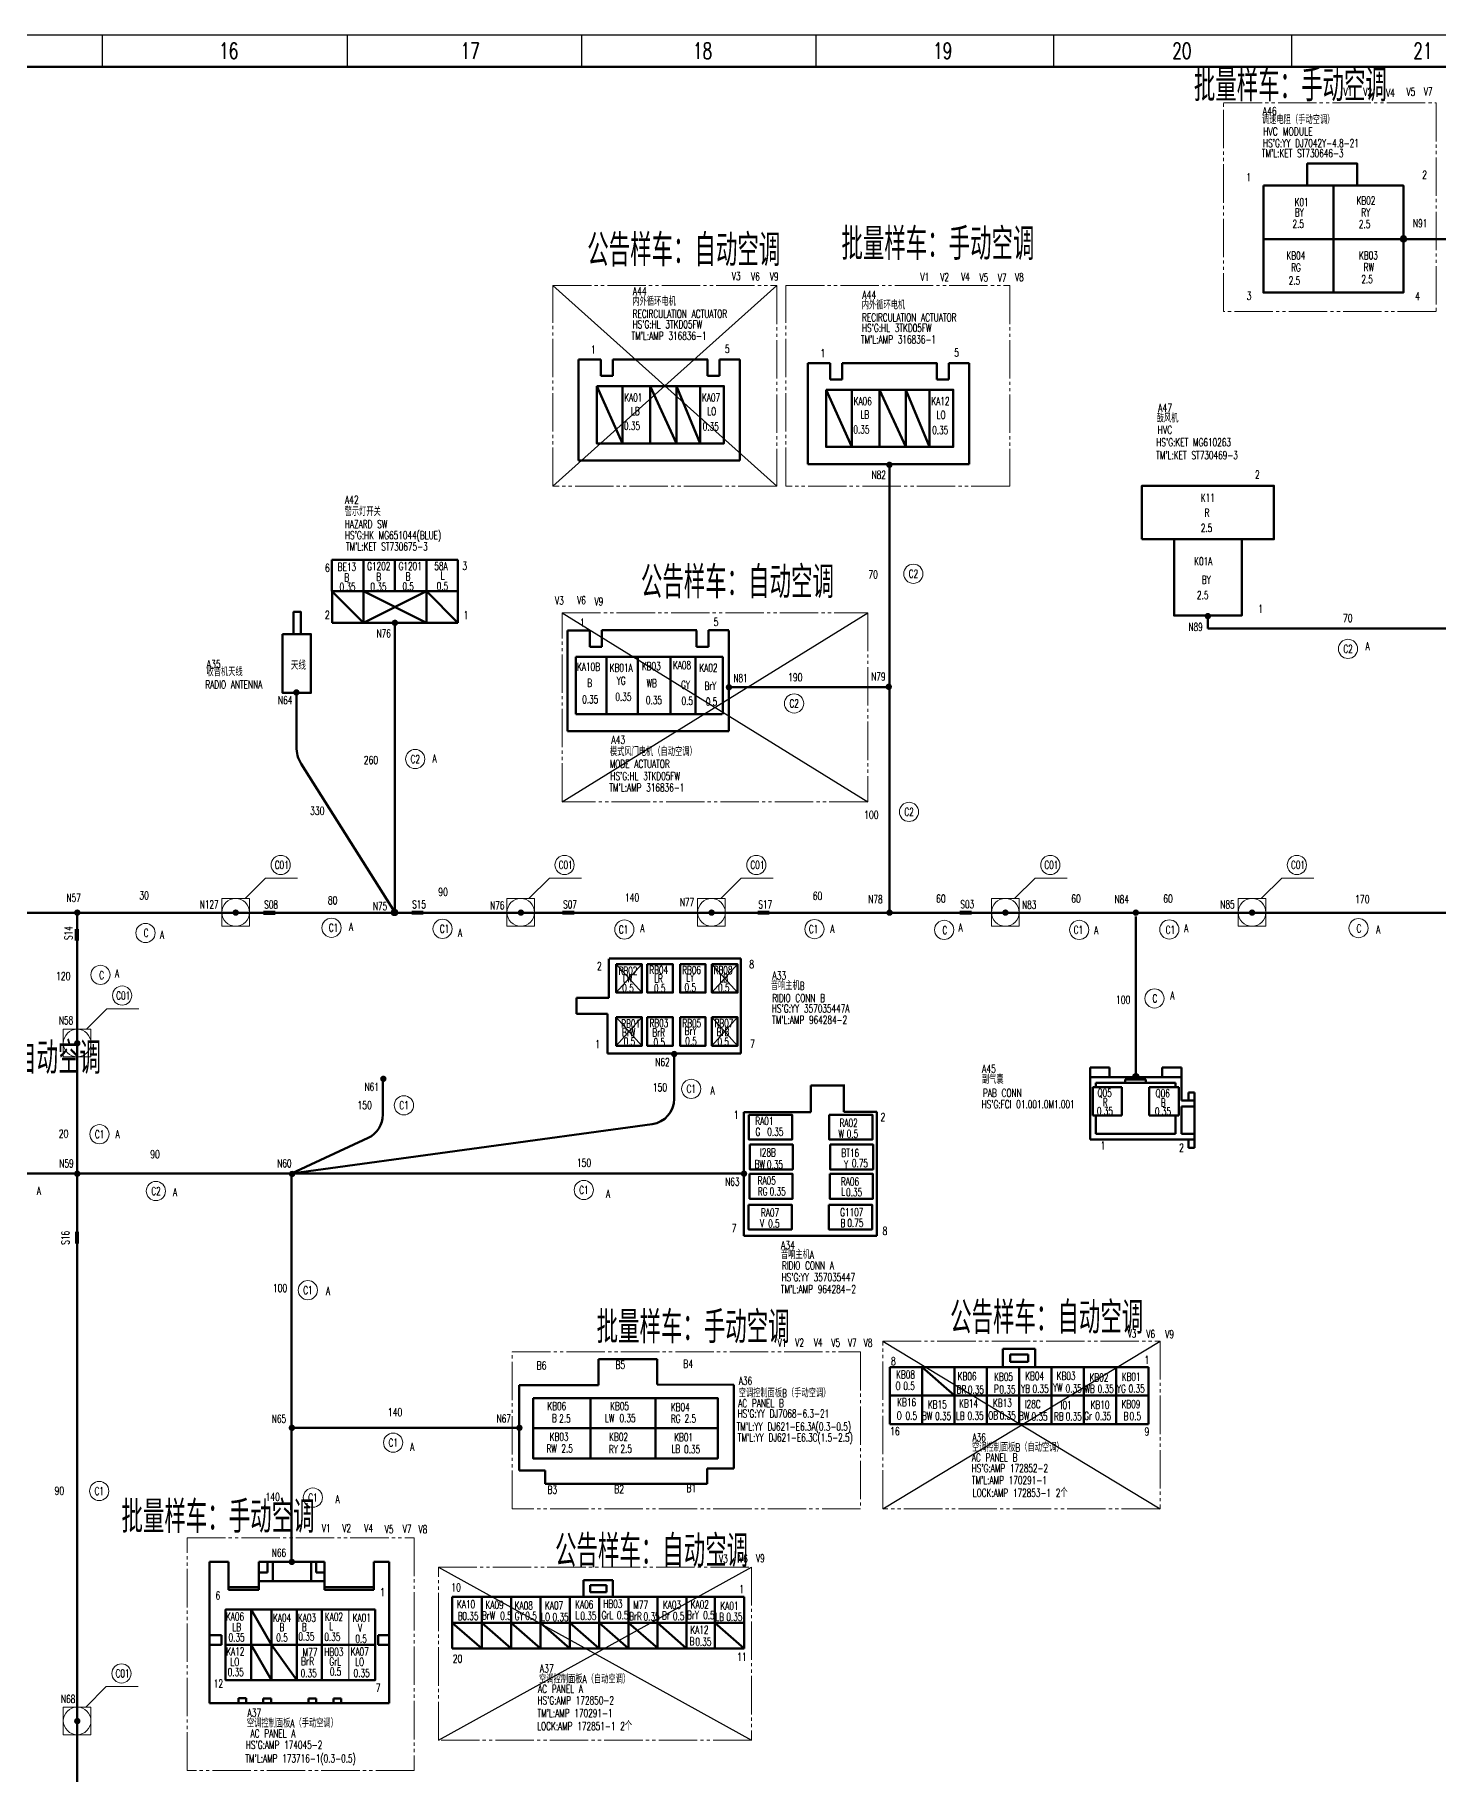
# Model space of a CAD drawing. Header units: millimetres. Extents: x 2201 to 4580, y 154 to 995.
# Drawn here: x 3295 to 3733, y 452 to 995 of the extents above; entities that cross this region are included whole.
import ezdxf
from ezdxf.enums import TextEntityAlignment as Align

# ---------------------------------------------------------------- set-up
doc = ezdxf.new("R2010")
doc.units = ezdxf.units.MM
doc.linetypes.add('PHANTOM', pattern=[17, 12, -1, 1, -1, 1, -1])
for name, color, linetype, lineweight in [('0Filament', 7, 'Continuous', 20), ('2FRAME', 2, 'Continuous', 70), ('4CONTOUR', 4, 'Continuous', 50), ('5PHANTOM', 6, 'PHANTOM', 20)]:
    doc.layers.add(name, color=color, linetype=linetype, lineweight=lineweight)
doc.layers.add('2FRAM', color=2, linetype='Continuous')
doc.styles.add('HZ', font='TXT', dxfattribs={"width": 0.7, "height": 4, "bigfont": 'HZTXT'})

msp = doc.modelspace()

# ---------------------------------------------------------------- hatches: boundary and pattern name
at = {"layer": '0Filament'}
h = msp.add_hatch(color=256, dxfattribs=at)
edge = h.paths.add_edge_path()
edge.add_arc((3722.32, 931.11), 1, 0, 360)
h = msp.add_hatch(color=256, dxfattribs=at)
edge = h.paths.add_edge_path()
edge.add_arc((3561.75, 860.55), 1, 0, 360)
h = msp.add_hatch(color=256, dxfattribs=at)
edge = h.paths.add_edge_path()
edge.add_arc((3407.28, 811.2), 1, 0, 360)
h = msp.add_hatch(color=256, dxfattribs=at)
edge = h.paths.add_edge_path()
edge.add_arc((3661.23, 813.3), 1, 0, 360)
h = msp.add_hatch(color=256, dxfattribs=at)
edge = h.paths.add_edge_path()
edge.add_arc((3376.51, 789.45), 1, 0, 360)
h = msp.add_hatch(color=256, dxfattribs=at)
edge = h.paths.add_edge_path()
edge.add_arc((3511.62, 791.08), 1, 0, 360)
h = msp.add_hatch(color=256, dxfattribs=at)
edge = h.paths.add_edge_path()
edge.add_arc((3561.55, 791.22), 1, 0, 360)
h = msp.add_hatch(color=256, dxfattribs=at)
edge = h.paths.add_edge_path()
edge.add_arc((3308.06, 720.68), 1, 0, 360)
h = msp.add_hatch(color=256, dxfattribs=at)
edge = h.paths.add_edge_path()
edge.add_arc((3357.56, 720.68), 1, 0, 360)
for points in [[(3366.23, 721.25), (3369.92, 721.25), (3369.92, 719.94), (3366.23, 719.94)], [(3412.47, 721.3), (3416.16, 721.3), (3416.16, 720), (3412.47, 720)], [(3459.62, 721.3), (3463.31, 721.3), (3463.31, 720), (3459.62, 720)], [(3520.59, 721.3), (3524.28, 721.3), (3524.28, 720), (3520.59, 720)], [(3583.72, 721.33), (3587.41, 721.33), (3587.41, 720.02), (3583.72, 720.02)], [(3307.26, 711.92), (3307.26, 715.61), (3308.57, 715.61), (3308.57, 711.92)], [(3307.31, 617.33), (3307.31, 621.02), (3308.62, 621.02), (3308.62, 617.33)]]:
    msp.add_hatch(color=256, dxfattribs=at).paths.add_polyline_path(points)
h = msp.add_hatch(color=256, dxfattribs=at)
edge = h.paths.add_edge_path()
edge.add_arc((3407.17, 720.74), 1, 0, 360)
h = msp.add_hatch(color=256, dxfattribs=at)
edge = h.paths.add_edge_path()
edge.add_arc((3446.64, 720.68), 1, 0, 360)
h = msp.add_hatch(color=256, dxfattribs=at)
edge = h.paths.add_edge_path()
edge.add_arc((3506.21, 720.68), 1, 0, 360)
h = msp.add_hatch(color=256, dxfattribs=at)
edge = h.paths.add_edge_path()
edge.add_arc((3561.79, 720.68), 1, 0, 360)
h = msp.add_hatch(color=256, dxfattribs=at)
edge = h.paths.add_edge_path()
edge.add_arc((3598, 720.68), 1, 0, 360)
h = msp.add_hatch(color=256, dxfattribs=at)
edge = h.paths.add_edge_path()
edge.add_arc((3638.73, 720.68), 1, 0, 360)
h = msp.add_hatch(color=256, dxfattribs=at)
edge = h.paths.add_edge_path()
edge.add_arc((3675.04, 720.68), 1, 0, 360)
h = msp.add_hatch(color=256, dxfattribs=at)
edge = h.paths.add_edge_path()
edge.add_arc((3308.06, 679.87), 1, 0, 360)
h = msp.add_hatch(color=256, dxfattribs=at)
edge = h.paths.add_edge_path()
edge.add_arc((3494.52, 676.53), 1, 0, 360)
h = msp.add_hatch(color=256, dxfattribs=at)
edge = h.paths.add_edge_path()
edge.add_arc((3403.67, 668.77), 1, 0, 360)
h = msp.add_hatch(color=256, dxfattribs=at)
edge = h.paths.add_edge_path()
edge.add_arc((3638.75, 669.4), 1, 0, 360)
h = msp.add_hatch(color=256, dxfattribs=at)
edge = h.paths.add_edge_path()
edge.add_arc((3308.06, 639.14), 1, 0, 360)
h = msp.add_hatch(color=256, dxfattribs=at)
edge = h.paths.add_edge_path()
edge.add_arc((3375.17, 639.05), 1, 0, 360)
h = msp.add_hatch(color=256, dxfattribs=at)
edge = h.paths.add_edge_path()
edge.add_arc((3516.33, 639.15), 1, 0, 360)
h = msp.add_hatch(color=256, dxfattribs=at)
edge = h.paths.add_edge_path()
edge.add_arc((3375.09, 559.76), 1, 0, 360)
h = msp.add_hatch(color=256, dxfattribs=at)
edge = h.paths.add_edge_path()
edge.add_arc((3446.17, 559.76), 1, 0, 360)
h = msp.add_hatch(color=256, dxfattribs=at)
edge = h.paths.add_edge_path()
edge.add_arc((3375.09, 517.89), 1, 0, 360)
h = msp.add_hatch(color=256, dxfattribs=at)
edge = h.paths.add_edge_path()
edge.add_arc((3308.06, 468.16), 1, 0, 360)

# ---------------------------------------------------------------- linework, layer by layer
for p, q in [((2201.11, 994.87), (3390.11, 994.87)), ((3315.79, 994.87), (3315.79, 984.87)), ((3390.11, 994.87), (4579.11, 994.87)), ((3392.41, 994.87), (3392.41, 984.87)), ((3465.61, 994.87), (3465.61, 984.87)), ((3538.73, 994.87), (3538.73, 984.87)), ((3613.04, 994.87), (3613.04, 984.87)), ((3687.36, 994.87), (3687.36, 984.87))]:
    msp.add_line(p, q)
for p, q in [((3360.48, 725.07), (3366.86, 731.45)), ((3366.86, 731.45), (3376.86, 731.45)), ((3449.14, 725.07), (3455.53, 731.45)), ((3455.53, 731.45), (3465.53, 731.45)), ((3509.05, 725.07), (3515.44, 731.45)), ((3515.44, 731.45), (3525.44, 731.45)), ((3600.87, 725.07), (3607.25, 731.45)), ((3607.25, 731.45), (3617.25, 731.45)), ((3677.91, 725.07), (3684.3, 731.45)), ((3684.3, 731.45), (3694.3, 731.45)), ((3353.2, 716.43), (3353.2, 725.07)), ((3353.2, 725.07), (3361.84, 725.07)), ((3361.84, 725.07), (3361.84, 716.43)), ((3442.28, 716.43), (3442.28, 725.07)), ((3442.28, 725.07), (3450.92, 725.07)), ((3450.92, 725.07), (3450.92, 716.43)), ((3501.85, 716.43), (3501.85, 725.07)), ((3501.85, 725.07), (3510.49, 725.07)), ((3510.49, 725.07), (3510.49, 716.43)), ((3593.64, 716.43), (3593.64, 725.07)), ((3593.64, 725.07), (3602.28, 725.07)), ((3602.28, 725.07), (3602.28, 716.43)), ((3670.68, 716.43), (3670.68, 725.07)), ((3670.68, 725.07), (3679.32, 725.07)), ((3679.32, 725.07), (3679.32, 716.43)), ((3361.84, 716.43), (3353.2, 716.43)), ((3450.92, 716.43), (3442.28, 716.43)), ((3510.49, 716.43), (3501.85, 716.43)), ((3602.28, 716.43), (3593.64, 716.43)), ((3679.32, 716.43), (3670.68, 716.43)), ((3310.94, 684.26), (3317.33, 690.65)), ((3317.33, 690.65), (3327.33, 690.65)), ((3303.7, 675.62), (3303.7, 684.26)), ((3303.7, 684.26), (3312.34, 684.26)), ((3312.34, 684.26), (3312.34, 675.62)), ((3312.34, 675.62), (3303.7, 675.62)), ((3310.74, 472.55), (3317.12, 478.93)), ((3317.12, 478.93), (3327.12, 478.93)), ((3303.7, 463.91), (3303.7, 472.55)), ((3303.7, 472.55), (3312.34, 472.55)), ((3312.34, 472.55), (3312.34, 463.91)), ((3312.34, 463.91), (3303.7, 463.91))]:
    msp.add_line(p, q, dxfattribs=at)
at = {"layer": '0Filament', "color": 4}
msp.add_line((3392.89, 503), (3392.89, 480.89), dxfattribs=at)
at = {"layer": '0Filament'}
for centre, radius in [((3722.32, 931.11), 1), ((3722.32, 931.11), 1), ((3569.23, 826.53), 3), ((3704.99, 803.05), 3), ((3531.97, 786.02), 3), ((3413.62, 768.65), 3), ((3567.87, 752.14), 3), ((3371.61, 735.57), 3), ((3460.28, 735.57), 3), ((3520.18, 735.57), 3), ((3612, 735.57), 3), ((3689.04, 735.57), 3), ((3357.52, 720.75), 4.32), ((3446.6, 720.75), 4.32), ((3506.17, 720.75), 4.32), ((3597.96, 720.75), 4.32), ((3675, 720.75), 4.32), ((3329.37, 714.33), 3), ((3387.48, 715.96), 3), ((3407.17, 720.74), 1), ((3407.17, 720.74), 1), ((3422.16, 715.62), 3), ((3478.96, 715.4), 3), ((3538.33, 715.54), 3), ((3578.85, 715.29), 3), ((3621.04, 715.29), 3), ((3649.18, 715.44), 3), ((3708.29, 715.85), 3), ((3315.3, 701.24), 3), ((3322.07, 694.77), 3), ((3644.55, 693.88), 3), ((3308.02, 679.94), 4.32), ((3499.84, 665.63), 3), ((3638.75, 669.4), 1), ((3638.75, 669.4), 1), ((3410.1, 660.5), 3), ((3314.99, 651.46), 3), ((3332.63, 633.72), 3), ((3466.29, 634.05), 3), ((3380.08, 602.76), 3), ((3406.73, 555.13), 3), ((3314.92, 540.02), 3), ((3381.67, 537.97), 3), ((3321.87, 483.05), 3), ((3308.02, 468.23), 4.32)]:
    msp.add_circle(centre, radius, dxfattribs=at)
at = {"layer": '2FRAM', "linetype": 'ByBlock', "lineweight": 50}
msp.add_line((2211.11, 984.87), (4569.11, 984.87), dxfattribs=at)
at = {"layer": '2FRAME', "color": 1, "lineweight": -2}
for p, q in [((3456.65, 916.51), (3526.55, 853.92)), ((3456.65, 853.92), (3526.55, 916.51)), ((3459.54, 814.35), (3554.97, 755.33)), ((3459.54, 755.33), (3554.97, 814.35)), ((3476.44, 704.55), (3484.45, 695.69)), ((3484.45, 704.55), (3476.44, 695.69)), ((3506.33, 704.55), (3514.34, 695.69)), ((3514.34, 704.55), (3506.33, 695.69)), ((3476.44, 687.98), (3484.45, 679.12)), ((3484.45, 687.98), (3476.44, 679.12)), ((3506.33, 687.98), (3514.34, 679.12)), ((3514.34, 687.98), (3506.33, 679.12)), ((3559.7, 586.83), (3646.3, 534.51)), ((3559.7, 534.51), (3646.3, 586.83)), ((3420.87, 516.27), (3518.69, 462.21)), ((3420.87, 462.21), (3518.69, 516.27))]:
    msp.add_line(p, q, dxfattribs=at)
at = {"layer": '4CONTOUR'}
for p, q in [((3700.46, 947.78), (3700.46, 914.33)), ((3678.58, 931.06), (3722.33, 931.06)), ((3722.33, 931.06), (3749.11, 931.06)), ((3464.62, 861.88), (3464.62, 893.41)), ((3464.62, 893.41), (3471.58, 893.41)), ((3471.58, 893.41), (3471.58, 888.31)), ((3475.34, 888.31), (3475.34, 893.47)), ((3475.34, 893.47), (3505.01, 893.47)), ((3504.91, 893.41), (3504.91, 888.31)), ((3508.67, 893.47), (3515.04, 893.47)), ((3508.67, 888.31), (3508.67, 893.47)), ((3515.04, 893.41), (3515.04, 861.88)), ((3536.28, 860.74), (3536.28, 892.28)), ((3536.28, 892.28), (3543.24, 892.28)), ((3543.24, 892.28), (3543.24, 887.18)), ((3547, 887.18), (3547, 892.34)), ((3547, 892.34), (3576.68, 892.34)), ((3576.57, 892.28), (3576.57, 887.18)), ((3580.33, 892.34), (3586.7, 892.34)), ((3580.33, 887.18), (3580.33, 892.34)), ((3586.7, 892.28), (3586.7, 860.74)), ((3471.58, 888.31), (3475.34, 888.31)), ((3504.91, 888.31), (3508.67, 888.31)), ((3543.24, 887.18), (3547, 887.18)), ((3576.57, 887.18), (3580.33, 887.18)), ((3470.33, 885.14), (3478.39, 867.26)), ((3478.39, 885.14), (3478.39, 867.26)), ((3487, 885.14), (3487, 867.26)), ((3487, 885.14), (3495.25, 867.26)), ((3495.25, 885.14), (3495.25, 867.26)), ((3495.25, 885.14), (3502.59, 867.26)), ((3502.59, 885.14), (3502.59, 867.26)), ((3541.99, 884.01), (3550.05, 866.13)), ((3550.05, 884.01), (3550.05, 866.13)), ((3558.66, 884.01), (3558.66, 866.13)), ((3558.66, 884.01), (3566.91, 866.13)), ((3566.91, 884.01), (3566.91, 866.13)), ((3566.91, 884.01), (3574.25, 866.13)), ((3574.25, 884.01), (3574.25, 866.13)), ((3515.04, 861.88), (3464.62, 861.88)), ((3586.7, 860.74), (3536.28, 860.74)), ((3561.76, 720.65), (3561.76, 860.74)), ((3397.46, 830.9), (3387.62, 830.9)), ((3387.63, 821.07), (3387.63, 830.9)), ((3397.46, 821.07), (3397.46, 830.9)), ((3397.46, 830.9), (3417.12, 830.9)), ((3407.29, 821.07), (3407.29, 830.9)), ((3426.94, 830.9), (3417.1, 830.9)), ((3417.12, 821.07), (3417.12, 830.9)), ((3426.94, 821.07), (3426.94, 830.9)), ((3397.46, 821.07), (3387.63, 821.07)), ((3387.63, 821.07), (3397.48, 811.24)), ((3387.65, 811.24), (3387.65, 821.07)), ((3407.29, 821.07), (3397.46, 821.07)), ((3397.48, 811.24), (3397.48, 821.07)), ((3397.48, 821.07), (3417.13, 811.24)), ((3417.12, 821.07), (3397.48, 811.24)), ((3417.12, 821.07), (3407.29, 821.07)), ((3426.94, 821.07), (3417.12, 821.07)), ((3417.12, 821.07), (3426.96, 811.24)), ((3417.13, 811.24), (3417.13, 821.07)), ((3426.96, 811.24), (3426.96, 821.07)), ((3397.48, 811.24), (3387.65, 811.24)), ((3407.3, 811.24), (3397.48, 811.24)), ((3407.3, 720.83), (3407.3, 811.24)), ((3417.13, 811.24), (3407.3, 811.24)), ((3426.96, 811.24), (3417.13, 811.24)), ((3661.25, 809.39), (3661.25, 813.44)), ((3461.16, 777.32), (3461.16, 808.85)), ((3461.16, 808.85), (3468.12, 808.85)), ((3468.12, 808.85), (3468.12, 803.75)), ((3471.88, 803.75), (3471.88, 808.91)), ((3471.88, 808.91), (3501.55, 808.91)), ((3501.45, 808.85), (3501.45, 803.75)), ((3505.21, 808.91), (3511.58, 808.91)), ((3505.21, 803.75), (3505.21, 808.91)), ((3511.58, 808.85), (3511.58, 777.32)), ((3661.25, 809.39), (3749.11, 809.39)), ((3463.75, 800.58), (3509.76, 800.58)), ((3463.75, 782.7), (3463.75, 800.58)), ((3468.12, 803.75), (3471.88, 803.75)), ((3473.41, 800.58), (3473.41, 782.7)), ((3483.13, 800.58), (3483.13, 782.7)), ((3493.39, 800.58), (3493.39, 782.7)), ((3501.23, 800.58), (3501.23, 782.7)), ((3501.45, 803.75), (3505.21, 803.75)), ((3509.76, 800.58), (3509.76, 782.7)), ((3376.5, 772.51), (3376.5, 789.42)), ((3561.76, 791.15), (3511.58, 791.15)), ((3509.46, 782.7), (3463.75, 782.7)), ((3511.58, 777.32), (3461.16, 777.32)), ((3407.3, 720.83), (3378.05, 767.17)), ((2493.14, 720.65), (4099.57, 720.65)), ((3308.02, 720.65), (3308.02, 228.82)), ((3638.7, 719.52), (3638.7, 669.31)), ((3474.21, 706.32), (3515.39, 706.32)), ((3515.39, 706.32), (3515.39, 676.71)), ((3474.12, 706.23), (3474.12, 694.03)), ((3474.12, 694.03), (3463.99, 694.03)), ((3463.99, 694.03), (3463.99, 689.06)), ((3463.99, 689.06), (3473.71, 689.06)), ((3473.71, 689.06), (3473.71, 676.71)), ((3515.39, 676.71), (3473.71, 676.71)), ((3494.55, 676.71), (3494.55, 662.53)), ((3403.54, 668.88), (3403.54, 657.58)), ((3624.45, 672.31), (3624.45, 669.31)), ((3630.45, 672.31), (3624.45, 672.31)), ((3624.45, 669.31), (3624.45, 672.31)), ((3624.45, 672.31), (3630.45, 672.31)), ((3624.45, 669.31), (3624.45, 672.31)), ((3624.45, 672.31), (3630.45, 672.31)), ((3624.45, 669.31), (3652.95, 669.31)), ((3624.45, 666.91), (3624.45, 669.31)), ((3624.45, 649.81), (3624.45, 669.31)), ((3624.45, 669.31), (3652.95, 669.31)), ((3624.45, 649.81), (3624.45, 669.31)), ((3630.45, 669.31), (3630.45, 672.31)), ((3630.45, 672.31), (3630.45, 669.31)), ((3635.39, 668.58), (3641.84, 668.58)), ((3635.39, 668.58), (3635.39, 667.51)), ((3641.84, 668.58), (3635.39, 668.58)), ((3635.39, 667.51), (3635.39, 668.58)), ((3641.84, 667.51), (3641.84, 668.58)), ((3641.84, 667.51), (3641.84, 668.58)), ((3641.84, 668.58), (3641.84, 667.51)), ((3646.95, 672.31), (3646.95, 669.31)), ((3652.95, 672.31), (3646.95, 672.31)), ((3646.95, 672.31), (3652.95, 672.31)), ((3646.95, 671.56), (3646.95, 672.31)), ((3646.95, 672.31), (3652.95, 672.31)), ((3646.95, 669.31), (3646.95, 672.31)), ((3646.95, 669.31), (3646.95, 671.56)), ((3652.95, 669.31), (3652.95, 672.31)), ((3652.95, 672.31), (3652.95, 669.31)), ((3652.95, 669.31), (3652.95, 661.96)), ((3652.95, 669.31), (3652.95, 661.96)), ((3537.23, 658.39), (3537.23, 666.69)), ((3537.23, 666.69), (3547.51, 666.69)), ((3547.51, 666.95), (3547.51, 658.48)), ((3624.45, 649.81), (3624.45, 666.91)), ((3625.34, 666.18), (3626.25, 666.18)), ((3625.34, 657.33), (3625.34, 666.18)), ((3625.34, 666.18), (3625.34, 657.33)), ((3626.25, 666.18), (3625.34, 666.18)), ((3626.25, 667.51), (3626.25, 666.18)), ((3635.39, 667.51), (3626.25, 667.51)), ((3626.25, 667.51), (3626.25, 666.18)), ((3635.39, 667.51), (3626.25, 667.51)), ((3626.25, 666.18), (3634.34, 666.18)), ((3634.34, 666.18), (3626.25, 666.18)), ((3634.34, 666.18), (3634.34, 657.33)), ((3634.34, 657.33), (3634.34, 666.18)), ((3634.34, 657.33), (3634.34, 666.18)), ((3635.39, 667.51), (3641.84, 667.51)), ((3641.84, 667.51), (3635.39, 667.51)), ((3635.39, 667.51), (3641.84, 667.51)), ((3651.15, 667.51), (3641.84, 667.51)), ((3651.15, 667.51), (3641.84, 667.51)), ((3642.89, 657.33), (3642.89, 666.18)), ((3642.89, 666.18), (3651.15, 666.18)), ((3642.89, 666.18), (3642.89, 657.33)), ((3651.15, 666.18), (3642.89, 666.18)), ((3651.15, 666.18), (3651.15, 667.51)), ((3651.15, 666.18), (3651.15, 667.51)), ((3651.15, 667.51), (3651.15, 666.18)), ((3651.15, 666.18), (3652.18, 666.18)), ((3652.18, 666.18), (3651.15, 666.18)), ((3652.18, 666.18), (3652.18, 657.33)), ((3652.18, 657.33), (3652.18, 666.18)), ((3652.18, 657.33), (3652.18, 666.18)), ((3657, 664.51), (3655.2, 664.51)), ((3655.2, 664.51), (3655.2, 661.96)), ((3655.2, 664.51), (3657, 664.51)), ((3655.2, 664.51), (3655.2, 661.96)), ((3655.2, 664.51), (3655.2, 661.96)), ((3657, 664.51), (3655.2, 664.51)), ((3657, 661.96), (3657, 664.51)), ((3657, 664.51), (3657, 661.96)), ((3537.23, 658.39), (3516.25, 658.39)), ((3516.25, 658.39), (3516.25, 619.99)), ((3547.51, 658.48), (3557.78, 658.48)), ((3557.78, 658.48), (3557.78, 619.76)), ((3652.95, 661.96), (3657, 661.96)), ((3655.2, 661.96), (3652.95, 661.96)), ((3657, 661.96), (3652.95, 661.96)), ((3652.95, 660.16), (3652.95, 651.61)), ((3652.95, 660.16), (3657, 660.16)), ((3652.95, 660.16), (3652.95, 651.61)), ((3657, 660.16), (3652.95, 660.16)), ((3655.2, 661.96), (3657, 661.96)), ((3657, 661.96), (3657, 660.16)), ((3657, 661.96), (3657, 660.16)), ((3657, 660.16), (3657, 651.61)), ((3657, 660.16), (3657, 651.61)), ((3487.64, 654.61), (3375.03, 639.16)), ((3626.25, 657.33), (3625.34, 657.33)), ((3625.34, 657.33), (3634.34, 657.33)), ((3625.34, 657.33), (3626.25, 657.33)), ((3634.34, 657.33), (3626.25, 657.33)), ((3626.25, 657.33), (3626.25, 651.61)), ((3626.25, 657.33), (3626.25, 651.61)), ((3626.25, 657.33), (3634.34, 657.33)), ((3651.15, 657.33), (3642.89, 657.33)), ((3642.89, 657.33), (3652.18, 657.33)), ((3642.89, 657.33), (3651.15, 657.33)), ((3652.18, 657.33), (3651.15, 657.33)), ((3651.15, 651.61), (3651.15, 657.33)), ((3651.15, 657.33), (3652.18, 657.33)), ((3651.15, 651.61), (3651.15, 657.33)), ((3651.15, 657.33), (3651.15, 651.61)), ((3398.93, 650.34), (3375.03, 639.16)), ((3657, 649.81), (3624.45, 649.81)), ((3624.45, 649.81), (3657, 649.81)), ((3626.25, 651.61), (3651.15, 651.61)), ((3626.25, 651.61), (3651.15, 651.61)), ((3651.15, 651.61), (3626.25, 651.61)), ((3657, 651.61), (3652.95, 651.61)), ((3652.95, 651.61), (3657, 651.61)), ((3657, 651.61), (3652.95, 651.61)), ((3655.2, 649.81), (3655.2, 647.26)), ((3655.2, 649.81), (3655.2, 647.26)), ((3655.2, 649.81), (3655.2, 647.26)), ((3657, 647.26), (3655.2, 647.26)), ((3655.2, 647.26), (3657, 647.26)), ((3657, 651.61), (3657, 649.81)), ((3657, 651.61), (3657, 649.81)), ((3657, 647.26), (3657, 649.81)), ((3657, 649.81), (3657, 647.26)), ((3278.79, 639.16), (3308.02, 639.16)), ((3308.02, 639.16), (3516.25, 639.16)), ((3375.03, 639.16), (3375.03, 517.87)), ((3516.25, 619.99), (3516.25, 619.76)), ((3557.78, 619.76), (3516.25, 619.76)), ((3597.23, 578.74), (3597.23, 584.41)), ((3607.32, 584.41), (3597.23, 584.41)), ((3605.09, 582.7), (3599.5, 582.7)), ((3599.5, 582.7), (3599.5, 580.33)), ((3605.09, 580.33), (3605.09, 582.7)), ((3607.32, 578.74), (3607.32, 584.41)), ((3489.18, 581.26), (3470.92, 581.25)), ((3470.92, 581.25), (3470.92, 573.09)), ((3489.18, 573.29), (3489.18, 581.26)), ((3561.88, 578.74), (3561.88, 560.93)), ((3642.67, 578.74), (3561.88, 578.74)), ((3571.98, 560.93), (3571.98, 578.74)), ((3571.98, 578.74), (3582.08, 569.84)), ((3582.08, 578.74), (3582.08, 560.93)), ((3592.18, 578.74), (3592.18, 560.93)), ((3599.5, 580.33), (3605.09, 580.33)), ((3602.27, 560.93), (3602.27, 578.74)), ((3612.37, 578.74), (3612.37, 560.93)), ((3622.47, 560.93), (3622.47, 578.74)), ((3632.57, 578.74), (3632.57, 560.93)), ((3642.67, 560.93), (3642.67, 578.74)), ((3470.92, 573.09), (3446.12, 573.06)), ((3446.12, 573.06), (3446.12, 546.42)), ((3513.14, 573.24), (3489.18, 573.29)), ((3513.14, 547.11), (3513.14, 573.24)), ((3468.37, 569.05), (3468.37, 550.21)), ((3488.71, 569.05), (3488.71, 550.21)), ((3642.67, 569.84), (3561.88, 569.84)), ((3375.03, 559.74), (3446.12, 559.74)), ((3450.44, 559.63), (3508.12, 559.63)), ((3561.88, 560.93), (3642.67, 560.93)), ((3446.12, 546.42), (3454.26, 546.42)), ((3454.26, 546.42), (3454.26, 542.23)), ((3504.81, 542.23), (3504.81, 547.11)), ((3504.81, 547.11), (3513.14, 547.11)), ((3454.26, 542.23), (3504.81, 542.23)), ((3349.38, 517.87), (3355.32, 517.87)), ((3349.38, 517.87), (3349.38, 473.77)), ((3355.32, 517.87), (3355.32, 509.17)), ((3364.74, 517.87), (3385.32, 517.87)), ((3364.74, 517.87), (3364.74, 509.17)), ((3367.46, 517.87), (3367.46, 514.56)), ((3369.14, 511.89), (3369.14, 517.87)), ((3381.15, 517.87), (3381.15, 511.89)), ((3382.65, 517.87), (3382.65, 514.56)), ((3385.32, 517.87), (3385.32, 509.17)), ((3400.72, 517.87), (3405.46, 517.87)), ((3400.72, 517.87), (3400.72, 509.17)), ((3405.46, 495.82), (3405.46, 517.87)), ((3367.46, 514.56), (3364.74, 514.56)), ((3385.32, 511.89), (3364.74, 511.89)), ((3381.15, 511.89), (3369.14, 511.89)), ((3382.65, 514.56), (3385.32, 514.56)), ((3466.2, 506.98), (3466.2, 512.14)), ((3475.38, 512.14), (3466.2, 512.14)), ((3475.38, 506.98), (3475.38, 512.14)), ((3364.74, 510.03), (3355.32, 510.03)), ((3364.74, 509.17), (3355.32, 509.17)), ((3400.72, 510.03), (3385.32, 510.03)), ((3400.72, 509.17), (3385.32, 509.17)), ((3400.72, 509.17), (3400.72, 509.17)), ((3425.21, 506.98), (3425.21, 490.8)), ((3516.37, 506.98), (3425.21, 506.98)), ((3434.39, 490.8), (3434.39, 506.98)), ((3443.57, 506.98), (3443.57, 490.8)), ((3452.75, 490.8), (3452.75, 506.98)), ((3461.93, 506.98), (3461.93, 490.8)), ((3473.35, 510.58), (3468.27, 510.58)), ((3468.27, 510.58), (3468.27, 508.43)), ((3468.27, 508.43), (3473.35, 508.43)), ((3471.11, 490.8), (3471.11, 506.98)), ((3473.35, 508.43), (3473.35, 510.58)), ((3480.29, 490.8), (3480.29, 506.98)), ((3489.3, 490.8), (3489.3, 506.98)), ((3498.36, 490.8), (3498.36, 506.98)), ((3507.24, 490.8), (3507.24, 506.98)), ((3516.37, 490.8), (3516.37, 506.98)), ((3362.41, 503), (3362.41, 480.97)), ((3362.41, 503), (3368.78, 491.97)), ((3368.78, 503), (3368.78, 480.89)), ((3376.64, 503), (3376.64, 480.89)), ((3384.49, 503), (3384.49, 480.89)), ((3353.16, 494.96), (3349.38, 494.96)), ((3353.16, 494.96), (3353.16, 491.96)), ((3402.02, 494.96), (3405.46, 494.96)), ((3402.02, 494.96), (3402.02, 491.96)), ((3405.46, 495.82), (3405.46, 473.77)), ((3516.37, 498.89), (3425.21, 498.89)), ((3500.48, 498.89), (3425.21, 498.89)), ((3480.29, 498.89), (3425.21, 498.89)), ((3425.21, 498.89), (3434.39, 490.8)), ((3434.39, 498.89), (3443.57, 490.8)), ((3443.57, 498.89), (3452.75, 490.8)), ((3452.75, 498.89), (3461.93, 490.8)), ((3461.93, 498.89), (3471.11, 490.8)), ((3471.11, 498.89), (3480.29, 490.8)), ((3480.29, 498.89), (3489.47, 490.8)), ((3489.3, 498.89), (3498.36, 490.8)), ((3507.24, 498.89), (3516.42, 490.8)), ((3353.16, 491.96), (3349.38, 491.96)), ((3354.4, 491.98), (3401.16, 491.95)), ((3362.41, 491.98), (3368.78, 480.97)), ((3368.78, 491.95), (3376.64, 480.97)), ((3402.02, 491.96), (3405.46, 491.96)), ((3425.21, 490.8), (3516.37, 490.8)), ((3425.21, 490.8), (3510.05, 490.8)), ((3425.21, 490.8), (3480.29, 490.8)), ((3349.38, 473.77), (3405.46, 473.77)), ((3360.78, 475.29), (3358.38, 475.29)), ((3358.38, 475.29), (3358.38, 473.77)), ((3360.78, 475.29), (3360.78, 473.77)), ((3368.58, 475.27), (3366.18, 475.27)), ((3366.18, 473.77), (3366.18, 475.27)), ((3368.58, 473.77), (3368.58, 475.27)), ((3382.68, 475.27), (3380.28, 475.27)), ((3380.28, 473.77), (3380.28, 475.27)), ((3382.68, 473.77), (3382.68, 475.27)), ((3390.48, 475.27), (3388.08, 475.27)), ((3388.08, 475.27), (3388.08, 473.77)), ((3390.48, 475.27), (3390.48, 473.77))]:
    msp.add_line(p, q, dxfattribs=at)
for points in [[(3692.28, 947.78), (3707.87, 947.78), (3707.87, 954.62), (3692.28, 954.62)], [(3678.58, 947.78), (3722.33, 947.78), (3722.33, 914.33), (3678.58, 914.33)], [(3470.33, 885.14), (3510.03, 885.14), (3510.03, 867.26), (3470.33, 867.26)], [(3541.99, 884.01), (3581.69, 884.01), (3581.69, 866.13), (3541.99, 866.13)], [(3640.63, 837.32), (3681.87, 837.32), (3681.87, 854.03), (3640.63, 854.03)], [(3650.7, 837.32), (3671.79, 837.32), (3671.79, 813.44), (3650.7, 813.44)], [(3375.64, 807.68), (3377.94, 807.68), (3377.94, 814.62), (3375.64, 814.62)], [(3372.17, 807.68), (3381.03, 807.68), (3381.03, 789.32), (3372.17, 789.32)], [(3476.44, 704.55), (3484.45, 704.55), (3484.45, 695.69), (3476.44, 695.69)], [(3486.09, 704.55), (3494.1, 704.55), (3494.1, 695.69), (3486.09, 695.69)], [(3496.34, 704.55), (3504.35, 704.55), (3504.35, 695.69), (3496.34, 695.69)], [(3506.33, 704.55), (3514.34, 704.55), (3514.34, 695.69), (3506.33, 695.69)], [(3476.44, 687.98), (3484.45, 687.98), (3484.45, 679.12), (3476.44, 679.12)], [(3486.09, 687.98), (3494.1, 687.98), (3494.1, 679.12), (3486.09, 679.12)], [(3496.34, 687.98), (3504.35, 687.98), (3504.35, 679.12), (3496.34, 679.12)], [(3506.33, 687.98), (3514.34, 687.98), (3514.34, 679.12), (3506.33, 679.12)], [(3517.89, 657.53), (3531.35, 657.53), (3531.35, 649.8), (3517.89, 649.8)], [(3542.97, 657.53), (3556.44, 657.53), (3556.44, 649.8), (3542.97, 649.8)], [(3518.11, 648.23), (3531.58, 648.23), (3531.58, 640.5), (3518.11, 640.5)], [(3543.2, 648.23), (3556.66, 648.23), (3556.66, 640.5), (3543.2, 640.5)], [(3518.05, 639.05), (3531.52, 639.05), (3531.52, 631.32), (3518.05, 631.32)], [(3543.13, 639.05), (3556.6, 639.05), (3556.6, 631.32), (3543.13, 631.32)], [(3517.78, 629.44), (3531.25, 629.44), (3531.25, 621.72), (3517.78, 621.72)], [(3542.86, 629.44), (3556.33, 629.44), (3556.33, 621.72), (3542.86, 621.72)], [(3450.44, 569.05), (3508.12, 569.05), (3508.12, 550.21), (3450.44, 550.21)]]:
    msp.add_lwpolyline(points, close=True, dxfattribs=at)
at = {"layer": '4CONTOUR', "color": 4}
msp.add_lwpolyline([(3401.16, 503), (3354.4, 503), (3354.4, 480.97), (3401.16, 480.97)], close=True, dxfattribs=at)
at = {"layer": '4CONTOUR'}
for centre, radius, start, end in [((3386.5, 772.51), 10, 180, 212.2635), ((3395.54, 657.58), 8, 295.0684, 0), ((3486.55, 662.53), 8, 277.8101, 0)]:
    msp.add_arc(centre, radius, start, end, dxfattribs=at)
at = {"layer": '5PHANTOM'}
for points in [[(3666.14, 973.59), (3732.51, 973.59), (3732.51, 908.41), (3666.14, 908.41)], [(3456.65, 916.51), (3526.55, 916.51), (3526.55, 853.92), (3456.65, 853.92)], [(3529.44, 916.51), (3599.33, 916.51), (3599.33, 853.92), (3529.44, 853.92)], [(3459.54, 814.35), (3554.97, 814.35), (3554.97, 755.33), (3459.54, 755.33)], [(3559.7, 586.83), (3646.3, 586.83), (3646.3, 534.51), (3559.7, 534.51)], [(3443.89, 583.45), (3552.73, 583.45), (3552.73, 534.42), (3443.89, 534.42)], [(3342.35, 525.45), (3413.29, 525.45), (3413.29, 452.68), (3342.35, 452.68)], [(3420.87, 516.27), (3518.69, 516.27), (3518.69, 462.21), (3420.87, 462.21)]]:
    msp.add_lwpolyline(points, close=True, dxfattribs=at)

# ---------------------------------------------------------------- texts
at = {"lineweight": -2, "style": 'HZ', "width": 0.7}
for s, p in [('16', (3352.37, 987.36)), ('17', (3427.8, 987.36)), ('18', (3500.39, 987.36)), ('19', (3575.39, 987.36)), ('20', (3650.1, 987.36)), ('21', (3725.39, 987.36))]:
    msp.add_text(s, height=5, dxfattribs=at).set_placement(p)
at = {"layer": '0Filament', "color": 1, "style": 'HZ', "width": 0.67}
for s, p in [('批量样车：手动空调', (3656.85, 974.05)), ('批量样车：手动空调', (3546.76, 924.52)), ('公告样车：自动空调', (3467.37, 922.59)), ('公告样车：自动空调', (3484.13, 818.89)), ('公告样车：自动空调', (3255.16, 670.29)), ('公告样车：自动空调', (3580.73, 589.15)), ('批量样车：手动空调', (3470.28, 586.17)), ('批量样车：手动空调', (3321.88, 526.95)), ('公告样车：自动空调', (3457.31, 516.27))]:
    msp.add_text(s, height=10, dxfattribs=at).set_placement(p)
at = {"layer": '0Filament', "style": 'HZ', "width": 0.67}
for s, p in [('V1', (3703.58, 975.81)), ('V2', (3709.78, 975.76)), ('V4', (3716.9, 975.54)), ('V5', (3723.3, 975.82)), ('V7', (3728.7, 975.95)), ('调速电阻（手动空调）', (3678.13, 967.02)), ("HS'G:YY DJ7042Y-4.8-21", (3678.47, 959.78)), ("TM'L:KET ST730646-3", (3678.07, 956.62)), ('N91', (3725.32, 934.73)), ('V3', (3512.54, 918.24)), ('V6', (3518.54, 918.09)), ('V9', (3524.4, 918.11)), ('V1', (3571.44, 918.01)), ('V2', (3577.64, 917.95)), ('V4', (3584.15, 918.05)), ('V5', (3589.89, 917.84)), ('V7', (3595.64, 917.71)), ('V8', (3600.97, 917.96)), ('内外循环电机', (3481.46, 910.27)), ('RECIRCULATION ACTUATOR', (3481.55, 906.46)), ('内外循环电机', (3553.12, 909.14)), ('RECIRCULATION ACTUATOR', (3553.21, 905.33)), ('鼓风机', (3645.23, 873.8)), ("TM'L:KET ST730469-3", (3645.07, 862.32)), ("HS'G:KET MG610263", (3645.13, 866.34)), ('N82', (3556.19, 856.17)), ('2', (3675.96, 856.25)), ('警示灯开关', (3391.58, 844.62)), ("HS'G:HK MG651044(BLUE)", (3391.69, 837.3)), ("TM'L:KET ST730675-3", (3391.98, 833.76)), ('C2', (3567.79, 825.29)), ('V3', (3457.31, 816.88)), ('V6', (3464.22, 816.98)), ('V9', (3469.64, 816.62)), ('1', (3676.99, 814.32)), ('N89', (3655.18, 808.65)), ('N76', (3401.56, 806.64)), ('C2', (3703.55, 801.81)), ('A', (3710.48, 802.7)), ('收音机天线', (3348.42, 794.57)), ('N81', (3513.03, 792.7)), ('N79', (3556.1, 793.16)), ('RADIO ANTENNA', (3348.07, 790.64)), ('N64', (3370.78, 785.79)), ('C2', (3530.53, 784.78)), ('模式风门电机（自动空调）', (3474.43, 769.63)), ('C2', (3412.18, 767.41)), ('A', (3419.03, 767.56)), ('MODE ACTUATOR', (3474.4, 765.87)), ('C2', (3566.43, 750.9)), ('C01', (3369.76, 734.34)), ('C01', (3458.43, 734.34)), ('C01', (3518.33, 734.34)), ('C01', (3610.15, 734.34)), ('C01', (3687.19, 734.34)), ('N57', (3304.69, 724.08)), ('N127', (3346.33, 722)), ('S08', (3366.45, 721.96)), ('N75', (3400.42, 721.44)), ('S15', (3412.68, 722.01)), ('N76', (3437.03, 721.7)), ('S07', (3459.84, 722.01)), ('N77', (3496.3, 722.67)), ('S17', (3520.81, 722.01)), ('N78', (3555.17, 723.59)), ('S03', (3583.93, 722.04)), ('N83', (3603.2, 721.86)), ('N84', (3632.12, 723.59)), ('N85', (3665.14, 722)), ('C1', (3386.63, 714.73)), ('A', (3392.95, 715.04)), ('A', (3583.35, 714.83)), ('C', (3328.81, 713.09)), ('A', (3333.92, 712.49)), ('C1', (3421.31, 714.38)), ('A', (3426.99, 713.14)), ('C1', (3477.22, 714.16)), ('A', (3483.96, 714.59)), ('C1', (3536.6, 714.3)), ('A', (3543.32, 714.41)), ('C', (3578.31, 713.97)), ('C1', (3619.31, 714.06)), ('A', (3625.7, 713.94)), ('C1', (3648.04, 714.06)), ('A', (3653.82, 714.53)), ('C', (3707.68, 714.51)), ('A', (3713.8, 714.21)), ('C', (3314.92, 699.88)), ('A', (3319.83, 700.4)), ('C01', (3320.22, 693.53)), ('音响主机B', (3524.7, 696.55)), ('A', (3649.49, 693.57)), ("HS'G:YY 357035447A", (3525.03, 689.48)), ('RIDIO CONN B', (3525.14, 692.76)), ('C', (3643.91, 692.64)), ('N58', (3302.33, 685.78)), ("TM'L:AMP 964284-2", (3525.1, 685.94)), ('N62', (3488.65, 672.76)), ('副气囊', (3590.64, 667.27)), ('N61', (3397.8, 665)), ('C1', (3498.4, 664.39)), ('A', (3505.86, 663.83)), ('PAB CONN', (3591, 663.12)), ('C1', (3408.66, 659.26)), ('C1', (3313.56, 650.21)), ('A', (3320.02, 650.24)), ('N59', (3302.48, 641.12)), ('N60', (3370.55, 641.12)), ('N63', (3510.46, 635.39)), ('A', (3295.44, 632.49)), ('C2', (3331.2, 632.47)), ('A', (3337.97, 632.08)), ('C1', (3464.85, 632.81)), ('A', (3473.21, 631.65)), ('音响主机A', (3527.86, 612.56)), ('RIDIO CONN A', (3528.18, 609.18)), ('C1', (3378.64, 601.51)), ('A', (3385.78, 601.25)), ("TM'L:AMP 964284-2", (3527.83, 601.82)), ("HS'G:YY 357035447", (3528.07, 605.54)), ('V1', (3526.86, 585.06)), ('V2', (3532.33, 585.12)), ('V4', (3538.14, 585.16)), ('V5', (3543.62, 585.11)), ('V7', (3548.8, 585.01)), ('V8', (3553.71, 585.07)), ('V3', (3636.16, 587.93)), ('V6', (3642.02, 587.82)), ('V9', (3647.91, 587.77)), ('A36', (3514.7, 573.18)), ('空调控制面板B（手动空调）', (3514.66, 569.32)), ("HS'G:YY DJ7068-6.3-21", (3514.31, 562.96)), ('N65', (3368.84, 561.34)), ('N67', (3439.07, 561.4)), ("TM'L:YY DJ621-E6.3A(0.3-0.5)", (3514.05, 558.89)), ('C1', (3405.29, 553.89)), ('A', (3412.04, 552.59)), ("TM'L:YY DJ621-E6.3C(1.5-2.5)", (3514.38, 555.48)), ('空调控制面板B（自动空调）', (3587.54, 552.34)), ('A36', (3587.71, 555.5)), ("TM'L:AMP 170291-1", (3587.48, 542.15, -841)), ("HS'G:AMP 172852-2", (3587.44, 545.89, -841)), ('C1', (3313.48, 538.78)), ('C1', (3380.23, 536.73)), ('A', (3388.73, 536.19)), ('LOCK:AMP 172853-1 2个', (3587.78, 538.2, -841)), ('V1', (3384.45, 527.15)), ('V2', (3390.87, 527.18)), ('V4', (3397.7, 527.15)), ('V5', (3404.1, 526.82)), ('V7', (3409.73, 526.94)), ('V8', (3414.67, 526.81)), ('N66', (3368.84, 519.48)), ('V3', (3508.52, 517.6)), ('V6', (3514.79, 517.67)), ('V9', (3520.08, 517.76)), ('C01', (3320.02, 481.82)), ('空调控制面板A（自动空调）', (3452.33, 479.96)), ('N68', (3303, 473.82)), ("HS'G:AMP 172850-2", (3451.81, 473.37, -841)), ('空调控制面板A（手动空调）', (3361.06, 466.19)), ("TM'L:AMP 170291-1", (3451.82, 469.4, -841)), ('LOCK:AMP 172851-1 2个', (3451.72, 465.34, -841)), ("HS'G:AMP 174045-2", (3360.71, 459.47)), ("TM'L:AMP 173716-1(0.3-0.5)", (3360.55, 455.25))]:
    msp.add_text(s, height=2.5, dxfattribs=at).set_placement(p)
at = {"layer": '0Filament', "lineweight": -2, "style": 'HZ', "width": 0.7}
for s, p in [('A46', (3678.37, 969.81)), ('HVC MODULE', (3678.48, 963.43)), ('1', (3673.23, 949.11)), ('2', (3728.17, 949.89)), ('A44', (3481.59, 913.51)), ('A44', (3553.26, 912.38)), ('3', (3673.34, 912.09)), ('4', (3725.99, 911.94)), ('1', (3468.53, 895.29)), ('5', (3510.34, 895.5)), ('1', (3540.19, 894.16)), ('5', (3582, 894.37)), ('A47', (3645.7, 877.06)), ('HVC', (3645.53, 870.22)), ('A42', (3391.65, 848.41)), ('6', (3385.42, 827.1)), ('3', (3428.33, 827.73)), ('70', (3555.16, 825.07)), ('2', (3385.42, 812.46)), ('1', (3428.76, 812.39)), ('1', (3465.05, 810.01)), ('5', (3506.85, 810.22)), ('70', (3703.42, 811.45)), ('A35', (3348.51, 797.01)), ('天线', (3374.76, 796.58)), ('190', (3530.09, 792.93)), ('A43', (3474.89, 773.4)), ('260', (3397.55, 767.1)), ('330', (3380.78, 751.22)), ('100', (3553.85, 749.98)), ('90', (3420.83, 725.9)), ('30', (3327.45, 724.8)), ('80', (3386.33, 723.27)), ('140', (3479.09, 724.14)), ('60', (3537.8, 724.65)), ('60', (3576.34, 723.8)), ('60', (3618.54, 723.8)), ('60', (3647.27, 723.8)), ('170', (3707.22, 723.63)), ('120', (3301.43, 699.6)), ('2', (3470.42, 702.76)), ('8', (3517.97, 703.31)), ('A33', (3525.18, 699.75)), ('100', (3632.52, 692.23)), ('1', (3469.89, 678.34)), ('7', (3518.22, 678.41)), ('A45', (3590.66, 670.64)), ('150', (3487.81, 664.86)), ('150', (3395.58, 659.3)), ('1', (3513.15, 656.28)), ('2', (3558.98, 655.59)), ('20', (3302.29, 650.37)), ('1', (3627.71, 646.7)), ('2', (3652.25, 645.99)), ('90', (3330.85, 643.97)), ('150', (3464.1, 641.3)), ('7', (3512.47, 620.86)), ('8', (3559.61, 620.03)), ('A34', (3527.88, 615.53)), ('100', (3369.16, 602.18)), ('8', (3562.25, 579.35)), ('1', (3641.45, 579.75)), ('B6', (3451.56, 578)), ('B5', (3476.15, 578.19)), ('B4', (3497.35, 578.52)), ('140', (3405.09, 563.41)), ('16', (3561.95, 557.44)), ('9', (3641.44, 557.35)), ('90', (3300.97, 538.86)), ('140', (3366.85, 536.93)), ('B3', (3454.91, 539.19)), ('B2', (3475.79, 539.39)), ('B1', (3498.35, 539.71)), ('10', (3424.89, 508.67)), ('6', (3351.23, 506.12)), ('1', (3402.64, 507.16)), ('1', (3514.84, 508.16)), ('11', (3514.18, 486.98)), ('20', (3425.36, 486.4)), ('A37', (3452.55, 483.29)), ('12', (3350.64, 478.62)), ('7', (3401.28, 477.32)), ('A37', (3361.22, 469.53))]:
    msp.add_text(s, height=2.5, dxfattribs=at).set_placement(p)
at = {"layer": '0Filament', "color": 3, "style": 'HZ', "width": 0.67}
for s, p in [('K01', (3688.32, 941.37)), ('BY', (3688.38, 938.13)), ('KB02', (3707.68, 941.83)), ('RY', (3709.15, 938.13)), ('2.5', (3687.67, 934.57)), ('2.5', (3708.4, 934.5)), ('KB04', (3685.77, 924.64)), ('KB03', (3708.44, 924.73)), ('2.5', (3686.49, 916.86)), ('RG', (3687.24, 920.93)), ('2.5', (3709.17, 917.29)), ('RW', (3709.91, 921.02)), ('KA06', (3550.58, 879.19)), ('KA12', (3574.87, 879.18)), ('LB', (3552.71, 874.98)), ('LO', (3576.5, 874.88)), ('0.35', (3550.5, 870.33)), ('0.35', (3575.1, 870.16)), ('K01A', (3656.95, 829.16)), ('BE13', (3389.42, 827.41)), ('B', (3391.5, 824.13)), ('G1202', (3398.62, 827.63)), ('B', (3401.45, 824.35)), ('G1201', (3408.44, 827.66)), ('B', (3410.66, 824.47)), ('58A', (3419.6, 827.69)), ('L', (3421.59, 824.73)), ('BY', (3659.33, 823.4)), ('0.35', (3389.97, 821.16)), ('0.35', (3399.62, 821.22)), ('0.5', (3409.63, 821.34)), ('0.5', (3420.35, 821.43)), ('2.5', (3657.82, 818.62)), ('RB02', (3477.15, 701.29)), ('LW', (3478.49, 698.96)), ('RB04', (3486.75, 701.52)), ('LR', (3488.26, 698.84)), ('RB06', (3497, 701.51)), ('LY', (3498.25, 699.13)), ('RB08', (3506.85, 701.5)), ('LB', (3508.66, 698.97)), ('0.5', (3478.31, 695.85)), ('0.5', (3488.21, 695.81)), ('0.5', (3497.76, 696.04)), ('0.5', (3508.21, 695.97)), ('RB01', (3477.99, 684.76)), ('RB03', (3486.79, 684.94)), ('RB05', (3497.08, 684.91)), ('BrY', (3497.79, 682.46)), ('RB07', (3507.11, 684.89)), ('BrB', (3507.77, 682.18)), ('BrW', (3478.21, 682.06)), ('0.5', (3478.75, 679.19)), ('BrR', (3487.71, 681.99)), ('0.5', (3488.07, 678.92)), ('0.5', (3497.99, 679.32)), ('0.5', (3508.04, 679.09)), ('Q05', (3626.77, 663.12)), ('Q06', (3644.91, 663.01)), ('0.35', (3626.55, 657.44)), ('R', (3628.42, 660.2)), ('0.35', (3644.7, 657.33)), ('B', (3646.52, 660.09)), ('W', (3545.86, 650.39)), ('RA02', (3546.17, 653.74)), ('0.5', (3548.4, 650.34)), ('I28B', (3521.33, 644.56)), ('BT16', (3546.75, 644.36)), ('BW', (3519.66, 640.86)), ('0.35', (3523.48, 640.74)), ('Y', (3547.55, 640.75)), ('0.75', (3550.03, 641.15)), ('RA06', (3546.61, 635.44)), ('L', (3546.7, 632.34)), ('0.35', (3548.21, 632.1)), ('V', (3521.33, 622.39)), ('RA07', (3521.64, 625.74)), ('0.5', (3523.86, 622.33)), ('G1107', (3546.35, 625.85)), ('B', (3546.48, 622.48)), ('0.75', (3548.61, 622.5)), ('KB06', (3454.9, 565.29)), ('KB05', (3474.51, 565.29)), ('KB04', (3493.49, 565.01)), ('B', (3456.36, 561.58)), ('2.5', (3458.6, 561.4)), ('LW', (3472.9, 561.51)), ('0.35', (3477.46, 561.54)), ('RG', (3493.49, 561.37)), ('2.5', (3497.77, 561.41)), ('RW', (3454.65, 552.02)), ('KB03', (3455.63, 555.73)), ('2.5', (3459.29, 552.05)), ('RY', (3474.14, 551.81)), ('KB02', (3474.21, 555.66)), ('2.5', (3477.73, 551.98)), ('LB', (3493.67, 551.9)), ('KB01', (3494.53, 555.55)), ('0.35', (3497.61, 551.8)), ('KA06', (3354.49, 499.56)), ('KA04', (3369.21, 499.18)), ('KA03', (3376.95, 499.19)), ('KA02', (3385.39, 499.48)), ('KA01', (3394.11, 499.2)), ('0.35', (3355.32, 493.05)), ('LB', (3356.5, 496.28)), ('0.5', (3394.92, 492.63)), ('V', (3395.74, 496.03)), ('KA12', (3354.6, 488.7)), ('0.35', (3355.04, 482.23)), ('LO', (3355.89, 485.4)), ('0.35', (3377.84, 481.88))]:
    msp.add_text(s, height=2.5, dxfattribs=at).set_placement(p)
at = {"layer": '0Filament', "style": 'HZ', "width": 0.67}
for s, p in [("TM'L:AMP 316836-1", (3481.18, 902.09)), ("HS'G:HL 3TKD05FW", (3481.52, 905.67)), ("HS'G:HL 3TKD05FW", (3553.18, 904.54)), ("TM'L:AMP 316836-1", (3552.84, 900.96)), ('HAZARD SW', (3391.64, 843.3)), ("TM'L:AMP 316836-1", (3474.24, 760.99)), ("HS'G:HL 3TKD05FW", (3474.59, 764.58)), ("HS'G:FCI 01.001.0M1.001 ", (3590.55, 662.07))]:
    msp.add_text(s, height=2.5, dxfattribs=at).set_placement(p, align=Align.TOP_LEFT)
at = {"layer": '0Filament', "color": 2, "style": 'HZ', "width": 0.67}
for s, p in [('KA01', (3478.92, 880.33)), ('KA07', (3503.21, 880.31)), ('LB', (3481.05, 876.11)), ('LO', (3504.84, 876.01)), ('0.35', (3478.84, 871.46)), ('0.35', (3503.44, 871.3)), ('KA10B', (3464.18, 796.22)), ('KB03', (3484.43, 796.46)), ('KA08', (3494.13, 796.7)), ('B', (3467.38, 791.18)), ('KB01A', (3474.38, 795.92)), ('YG', (3476.55, 791.87)), ('WB', (3485.89, 791.06)), ('KA02', (3502.4, 795.92)), ('0.35', (3465.78, 786.05)), ('0.35', (3476.15, 786.83)), ('0.35', (3485.68, 785.8)), ('GY', (3496.66, 790.57)), ('0.5', (3496.81, 785.58)), ('BrY', (3503.97, 790.24)), ('0.5', (3504.39, 785.33)), ('KB08', (3563.84, 575.15)), ('KB06', (3583.08, 574.6)), ('KB05', (3594.47, 574.46)), ('KB04', (3604.17, 574.7)), ('KB03', (3614.01, 574.73)), ('KB02', (3624.28, 574.23)), ('KB01', (3634.33, 574.46)), ('O', (3563.68, 571.6)), ('0.5', (3566.1, 571.61)), ('BR', (3582.75, 570.5)), ('0.35', (3586.27, 570.42)), ('P', (3594.43, 570.65)), ('0.35', (3596.11, 570.51)), ('YB', (3602.87, 570.74)), ('0.35', (3606.48, 570.71)), ('YW', (3612.83, 571.07)), ('0.35', (3616.8, 570.79)), ('WB', (3622.7, 570.74)), ('0.35', (3626.8, 570.69)), ('YG', (3632.81, 570.74)), ('0.35', (3636.48, 570.75)), ('KB16', (3564.18, 566.49)), ('KB15', (3573.77, 565.82)), ('KB14', (3583.54, 566.14)), ('KB13', (3594.11, 566.29)), ('I28C', (3604.04, 565.9)), ('I01', (3615.25, 565.64)), ('KB10', (3624.59, 565.72)), ('KB09', (3634.27, 565.92)), ('O', (3564.02, 562.35)), ('0.5', (3566.8, 562.3)), ('BW', (3571.93, 562.31)), ('0.35', (3576.02, 562.2)), ('LB', (3582.53, 562.21)), ('0.35', (3586.17, 562.29)), ('OB', (3592.62, 562.38)), ('0.35', (3596.19, 562.33)), ('BW', (3602.22, 562.28)), ('0.35', (3606.15, 562.04)), ('RB', (3613.17, 562.1)), ('0.35', (3616.81, 562.08)), ('Gr', (3622.57, 562.23)), ('0.35', (3626.02, 562.17)), ('B', (3634.93, 562.14)), ('0.5', (3636.78, 562.19)), ('KA10', (3426.68, 503.39)), ('KA09', (3435.57, 503.2)), ('KA08', (3444.71, 502.97)), ('KA07', (3454.18, 503.06)), ('KA06', (3463.58, 503.31)), ('M77', (3481.77, 503.24)), ('KA03', (3491, 503.25)), ('KA02', (3499.68, 503.33)), ('KA01', (3508.96, 502.92)), ('B', (3426.92, 499.71)), ('0.35', (3428.36, 499.73)), ('BrW', (3434.46, 499.92)), ('0.5', (3440.17, 499.81)), ('GY', (3444.69, 499.72)), ('0.5', (3448.01, 499.79)), ('LO', (3452.94, 499.43)), ('0.35', (3456.52, 499.41)), ('L', (3463.64, 499.98)), ('0.35', (3465.21, 499.78)), ('BrR', (3480.44, 499.66)), ('0.35', (3484.96, 499.57)), ('Br', (3490.73, 499.93)), ('0.5', (3494.11, 499.68)), ('BrY', (3498.54, 500.05)), ('0.5', (3503.56, 499.98)), ('LB', (3507.36, 499.45)), ('0.35', (3510.81, 499.47)), ('KA12', (3499.58, 495.43)), ('B', (3499.32, 491.84)), ('0.35', (3501.13, 491.69))]:
    msp.add_text(s, height=2.5, dxfattribs=at).set_placement(p)
at = {"layer": '0Filament', "color": 3, "style": 'HZ', "width": 0.67}
for s, p in [('K11', (3659.03, 851.54)), ('R', (3660.19, 846.81)), ('2.5', (3659.02, 842.07)), ('G', (3519.92, 653.48)), ('RA01', (3519.86, 656.87)), ('0.35', (3523.61, 653.48)), ('RA05', (3520.6, 638.23)), ('RG', (3520.65, 634.85)), ('0.35', (3524.34, 634.85)), ('M77', (3378.49, 490.95))]:
    msp.add_text(s, height=2.5, dxfattribs=at).set_placement(p, align=Align.TOP_LEFT)
at = {"layer": '0Filament', "style": 'HZ', "width": 0.67}
for s, p in [('S14', (3306.55, 712.13)), ('S16', (3305.59, 616.95))]:
    msp.add_text(s, height=2.5, rotation=90, dxfattribs=at).set_placement(p)
for s, p in [('AC PANEL B', (3521.65, 567.42)), ('AC PANEL B', (3594.63, 550.48)), ('AC PANEL A', (3459.02, 478.21)), ('AC PANEL A', (3369.22, 464.3))]:
    msp.add_text(s, height=2.5, dxfattribs=at).set_placement(p, align=Align.MIDDLE)
at = {"layer": '0Filament', "color": 6, "style": 'HZ', "width": 0.67}
for s, p in [('HB03 ', (3472.38, 503.57)), ('GrL', (3471.83, 500)), ('0.5', (3476.64, 499.99)), ('HB03 ', (3385.23, 488.52)), ('GrL', (3386.8, 485.52)), ('0.5', (3386.94, 482.38))]:
    msp.add_text(s, height=2.5, dxfattribs=at).set_placement(p)
at = {"layer": '0Filament', "color": 3, "style": 'HZ', "width": 0.67}
for s, p in [('0.5', (3370.23, 494.24)), ('B', (3371.22, 497.47)), ('0.35', (3377.12, 494.55)), ('B', (3378.21, 497.51)), ('0.35', (3385.24, 494.45)), ('L', (3386.78, 497.78)), ('KA07', (3393.45, 489.86)), ('0.35', (3394.38, 483.18)), ('LO', (3394.86, 486.65))]:
    msp.add_text(s, height=2.5, dxfattribs=at).set_placement(p, align=Align.MIDDLE_LEFT)
at = {"layer": '0Filament', "color": 3, "lineweight": -2, "style": 'HZ', "width": 0.7}
msp.add_text('BrR', height=2.5, dxfattribs=at).set_placement((3377.93, 485.6))

doc.saveas('drawing.dxf')
